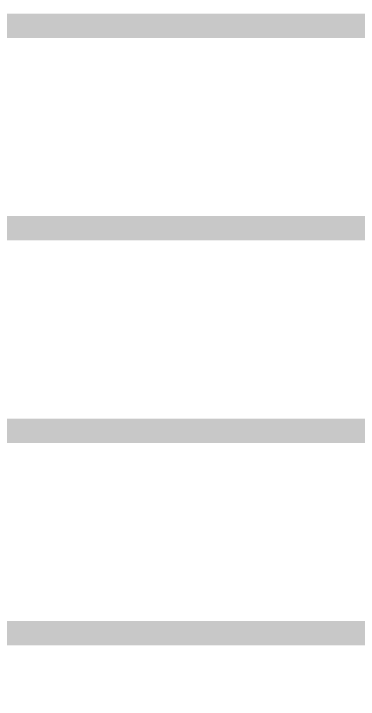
# Model space of a CAD drawing. Header units: millimetres. Extents: x 0 to 420, y 0 to 297.
# Drawn here: x 347.08 to 351.34, y 86.68 to 95.15 of the extents above; entities that cross this region are included whole.
import ezdxf

# ---------------------------------------------------------------- set-up
doc = ezdxf.new("R2010")
doc.units = ezdxf.units.MM
doc.layers.add('Sheet', color=255, linetype='Continuous')

msp = doc.modelspace()

# ---------------------------------------------------------------- linework, layer by layer
at = {"layer": 'Sheet', "const_width": 0.2997}
for points in [[(344.9409, 94.9983), (347.4401, 94.9983)], [(347.4401, 94.9983), (354.9377, 94.9983), (354.9377, 92.4979), (354.9377, 89.9975), (354.9377, 87.4971), (354.9377, 84.9967)], [(344.9409, 92.4979), (347.4401, 92.4979)], [(347.4401, 92.4979), (354.9377, 92.4979)], [(344.9409, 89.9975), (347.4401, 89.9975)], [(347.4401, 89.9975), (354.9377, 89.9975)], [(344.9409, 87.4971), (347.4401, 87.4971)], [(347.4401, 87.4971), (354.9377, 87.4971)]]:
    msp.add_lwpolyline(points, dxfattribs=at)

doc.saveas('drawing.dxf')
